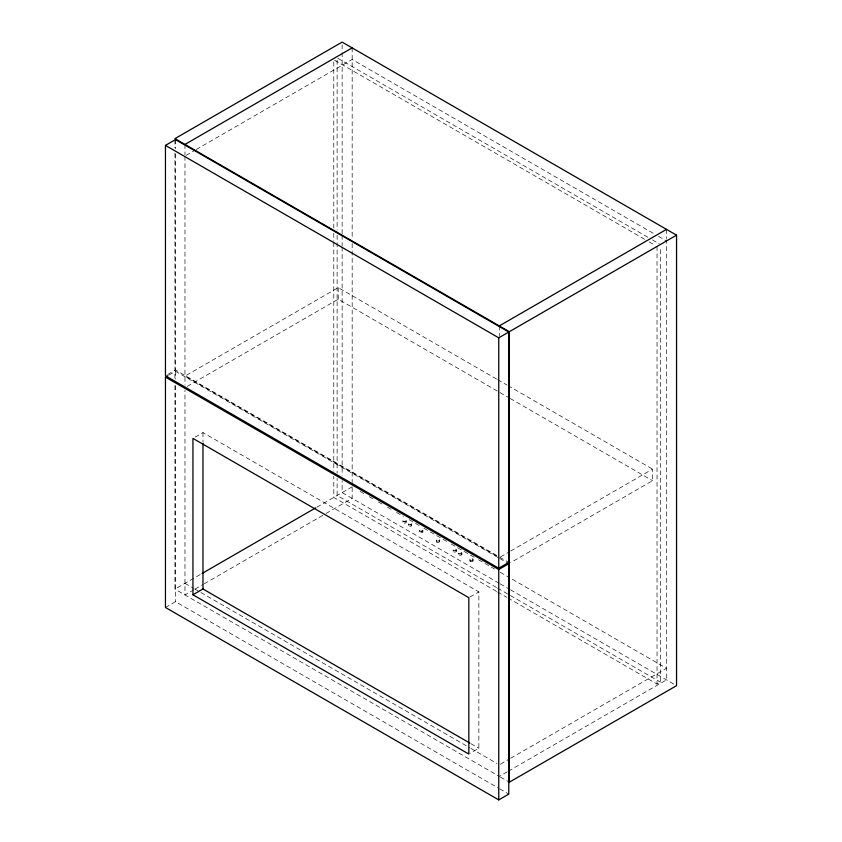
<?xml version="1.0" encoding="UTF-8"?>
<svg xmlns="http://www.w3.org/2000/svg" width="842" height="842" viewBox="0 0 842 842"><rect width="100%" height="100%" fill="white"/><g stroke="black" fill="none" stroke-linecap="round" stroke-linejoin="round"><path stroke-width="0.63" stroke-dasharray="4.21 3.16" d="M186.103 155.349L195.197 150.097M196.333 149.444L352.167 59.477L653.981 233.729M167.684 374.501L175.494 369.996L498.548 556.509M168.8 375.143L175.494 371.28L498.548 557.804M496.548 379.026L338.231 287.627L184.966 376.111L497.033 556.278M187.24 386.383L338.231 299.205L498.822 391.919M195.176 437.103L202.975 432.599L478.866 591.884L478.866 748.275L469.941 753.422M174.936 385.552L174.936 589.137L201.091 574.034M316.908 507.168L352.167 486.802M194.06 589.674L184.966 594.926L184.966 390.035M195.197 589.011L203.164 584.422M204.301 583.759L324.865 514.157M326.012 513.494L352.167 498.39L352.167 483.94M165.453 607.471L175.494 601.683L498.548 788.196M500.443 556.941L509.526 551.699M510.662 551.036L652.582 469.11L652.582 480.687L510.662 562.624M469.941 597.031L478.866 591.884M500.443 764.168L509.547 758.916M510.684 758.263L666.506 668.295L510.473 578.212M507.926 597.967L657.034 684.062L660.381 682.125L660.381 247.127M507.273 771.809L499.306 776.408L174.936 589.137M508.41 771.156L666.506 679.873L666.506 239.886M658.539 236.36L666.506 240.959M647.856 237.276L337.116 57.866L337.116 230.024M652.413 239.896L659.244 243.843M644.667 239.286L333.779 59.803L333.779 228.014M649.161 241.886L654.792 245.127M497.685 379.679L506.8 384.941M507.937 385.594L652.582 469.11M499.959 392.582L509.073 397.834M510.21 398.498L652.582 480.687M499.685 557.172L508.778 562.424M499.685 558.457L507.642 563.056M360.144 491.412L364.691 494.043M369.249 496.675L373.806 499.295M378.363 501.927L382.921 504.558M387.478 507.189L392.035 509.82M396.582 512.452L403.423 516.399M409.117 519.682L419.369 525.597M423.915 528.229L446.702 541.385M451.259 544.016L474.035 557.162M478.593 559.793L494.538 569.003M500.232 572.286L509.336 577.549M499.085 583.211L342.136 492.602L342.136 480.782M500.232 583.874L509.336 589.137M510.473 589.789L674.316 684.378M496.475 587.495L337.116 495.496L337.116 478.414M497.611 588.158L660.381 682.125M496.548 591.4L333.779 497.422L333.779 476.404M497.685 592.052L506.789 597.315M470.92 743.686L478.866 748.275M184.966 583.338L194.07 588.6M195.218 589.263L199.775 591.894M200.912 592.547L469.699 747.728M470.836 748.391L497.033 763.515M500.422 777.05L509.336 782.197M499.685 788.859L508.778 794.111M666.506 229.371L666.506 238.57M657.034 246.432L657.034 684.062M499.306 325.907L499.306 336.211M473.015 559.53L473.015 560.814M469.868 559.53L469.868 560.814M461.869 553.089L461.869 554.383A1.579 0.905 0 0 1 459.5 555.173A1.579 0.905 0 0 1 459.5 553.594A1.579 0.905 0 0 1 461.869 554.383M458.722 553.089L458.722 554.383M456.301 549.879L456.301 551.163A1.579 0.905 0 0 1 453.933 551.952A1.579 0.905 0 0 1 453.933 550.373A1.579 0.905 0 0 1 456.301 551.163M453.143 549.879L453.143 551.163M439.577 540.227A1.579 0.905 0 0 1 437.208 541.006A1.579 0.905 0 0 1 437.208 539.438A1.579 0.905 0 0 1 439.577 540.227L439.577 541.511M436.419 540.227L436.419 541.511M422.852 530.565A1.579 0.905 0 0 1 420.495 531.355A1.579 0.905 0 0 1 420.495 529.776A1.579 0.905 0 0 1 422.852 530.565L422.852 531.86A1.579 0.905 0 0 1 420.495 532.649A1.579 0.905 0 0 1 420.495 531.07A1.579 0.905 0 0 1 422.852 531.86M419.705 530.565L419.705 531.86M411.706 524.134A1.579 0.905 0 0 1 409.338 524.924A1.579 0.905 0 0 1 409.338 523.345A1.579 0.905 0 0 1 411.706 524.134L411.706 525.419A1.579 0.905 0 0 1 409.338 526.208A1.579 0.905 0 0 1 409.338 524.629A1.579 0.905 0 0 1 411.706 525.419M408.559 524.134L408.559 525.419M406.139 520.914A1.579 0.905 0 0 1 403.771 521.703A1.579 0.905 0 0 1 403.771 520.124A1.579 0.905 0 0 1 406.139 520.914L406.139 522.198A1.579 0.905 0 0 1 403.771 522.987A1.579 0.905 0 0 1 403.771 521.419A1.579 0.905 0 0 1 406.139 522.198M402.981 520.914L402.981 522.198M352.167 47.889L352.167 238.339M352.167 243.591L352.167 482.634M342.136 44.731L342.136 51.299M342.136 52.604L342.136 233.855M342.136 235.171L342.136 245.675M342.136 246.99L342.136 475.53M338.231 287.627L338.231 299.205M337.116 235.286L337.116 473.151M333.779 233.276L333.779 241.159M333.779 242.475L333.779 471.141M202.975 432.599L202.975 441.808M184.966 144.424L184.966 154.939M184.966 156.244L184.966 385.12M175.494 139.604L175.494 148.76M175.494 154.002L175.494 369.996M175.494 371.28L175.494 379.142M175.494 385.689L175.494 601.683M174.936 139.951L174.936 147.824M174.936 153.086L174.936 378.984M470.32 561.456A1.579 0.905 0 0 0 472.962 561.056A1.579 0.905 0 0 0 471.036 559.941A1.579 0.905 0 0 0 470.32 561.456M470.32 560.172A1.579 0.905 0 0 0 472.962 559.762A1.579 0.905 0 0 0 471.036 558.646A1.579 0.905 0 0 0 470.32 560.172M459.174 553.741A1.579 0.905 0 0 0 461.816 553.331A1.579 0.905 0 0 0 459.89 552.215A1.579 0.905 0 0 0 459.174 553.741M453.606 550.521A1.579 0.905 0 0 0 456.238 550.11A1.579 0.905 0 0 0 454.312 548.995A1.579 0.905 0 0 0 453.606 550.521M436.882 542.153A1.579 0.905 0 0 0 439.524 541.743A1.579 0.905 0 0 0 437.587 540.627A1.579 0.905 0 0 0 436.882 542.153"/><path stroke-width="1.26" d="M165.453 145.392L175.494 139.604L508.778 332.022L508.778 562.424L498.748 568.213L165.453 375.785L165.453 145.392L498.748 337.821L508.778 332.022M184.966 144.424L352.167 47.889M165.453 377.079L498.748 569.497L508.778 563.708L508.778 794.111L498.748 799.9L165.453 607.471L165.453 377.079L167.684 375.785M499.306 325.907L666.506 229.371M509.336 331.706L676.547 235.171L676.547 685.672L509.336 782.197L509.336 331.706L174.936 138.635L342.136 42.1L676.547 235.171M202.027 573.486L315.771 507.821M192.944 594.778L468.836 754.064L468.836 597.673L192.944 438.398L192.944 594.778L202.975 588.99L469.783 743.033M498.748 337.821L498.748 568.213M498.748 569.497L498.748 799.9M202.975 443.113L202.975 588.99"/></g></svg>
